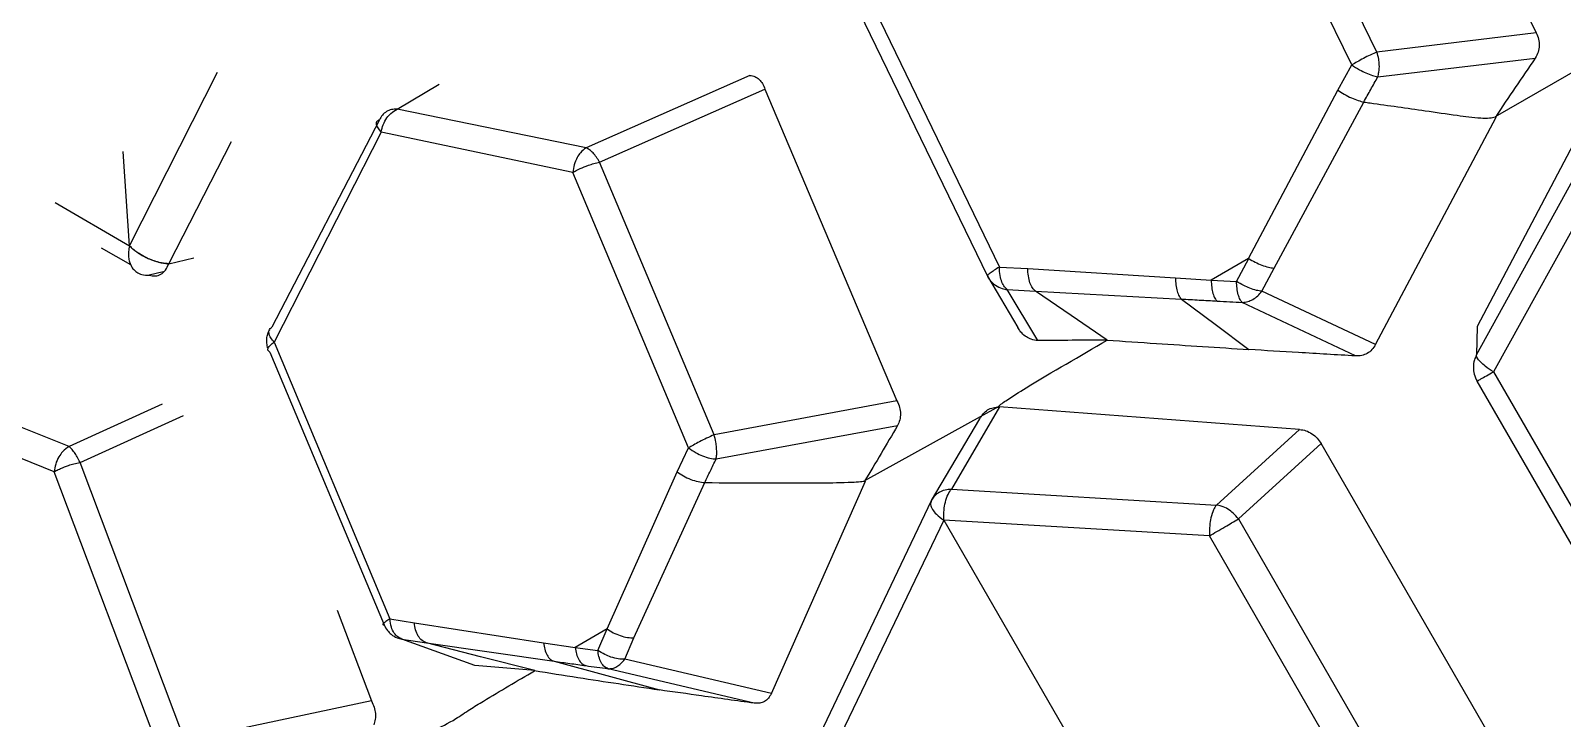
# Model space of a CAD drawing. Header units: millimetres. Extents: x 36 to 3196, y 27 to 5967.
# Drawn here: x 201.43 to 218.12, y 838.19 to 845.68 of the extents above; entities that cross this region are included whole.
import ezdxf

# ---------------------------------------------------------------- set-up
doc = ezdxf.new("R2010")
doc.units = ezdxf.units.MM
doc.layers.add('08_Dimension.Annotation', color=2, linetype='Continuous')

# ---------------------------------------------------------------- blocks, each defined once
blk = doc.blocks.new('A$C1af0320f')
at = {"color": 8, "linetype": 'Continuous', "lineweight": 25}
for p, q in [((157.821, 28.552), (155.984, 25.635)), ((157.865, 26.952), (157.865, 28.697)), ((157.062, 28.196), (155.468, 25.543)), ((155.72, 25.475), (157.314, 28.112)), ((162.101, 28.044), (158.435, 27.792)), ((158.435, 27.792), (159.12, 26.185)), ((158.88, 26.057), (158.2, 27.646)), ((156.367, 24.579), (157.857, 26.956)), ((159.12, 26.185), (162.314, 26.413)), ((159.135, 25.877), (162.366, 26.107)), ((158.972, 25.607), (159.135, 25.877)), ((157.641, 24.037), (158.719, 25.79)), ((155.468, 25.543), (152.272, 25.543)), ((155.984, 25.635), (155.72, 25.475)), ((157.87, 23.85), (158.972, 25.607)), ((152.272, 25.338), (155.468, 25.338)), ((152.272, 25.338), (155.468, 25.338)), ((156.367, 24.579), (157.489, 23.797)), ((156.369, 24.327), (157.49, 23.551)), ((157.489, 23.797), (157.641, 24.037)), ((157.719, 23.61), (157.87, 23.851)), ((157.87, 23.85), (157.87, 23.378)), ((157.87, 23.378), (157.719, 23.61)), ((152.01, 23.527), (155.73, 23.527)), ((155.73, 23.527), (155.468, 22.335)), ((155.72, 22.203), (155.979, 23.399)), ((155.979, 23.399), (157.829, 20.687)), ((158.087, 23.053), (157.87, 23.378)), ((158.979, 21.71), (158.087, 23.053)), ((158.725, 21.661), (157.854, 22.996)), ((155.468, 22.335), (152.272, 22.335)), ((157.314, 19.79), (155.72, 22.203)), ((152.272, 21.969), (155.468, 21.969)), ((155.468, 21.969), (157.062, 19.548)), ((159.148, 21.451), (158.979, 21.71)), ((158.892, 21.403), (158.725, 21.661)), ((162.389, 21.687), (159.148, 21.451)), ((158.244, 21.415), (158.892, 21.403)), ((162.319, 21.518), (159.126, 21.288)), ((159.126, 21.288), (158.475, 21.296)), ((157.829, 20.69), (157.314, 19.79)), ((157.866, 19.018), (157.836, 20.691)), ((157.314, 19.538), (157.821, 20.439)), ((162.103, 20.208), (158.443, 19.756)), ((162.314, 18.25), (162.103, 20.208)), ((162.316, 20.141), (162.525, 18.2)), ((158.443, 19.756), (159.12, 17.846)), ((157.062, 19.548), (150.678, 19.548)), ((157.062, 19.548), (155.468, 17.215)), ((155.72, 17.223), (157.314, 19.538)), ((158.88, 17.733), (158.207, 19.625)), ((156.366, 16.976), (157.859, 19.021)), ((159.12, 17.846), (162.314, 18.25)), ((162.525, 18.2), (163.918, 16.629)), ((159.135, 17.533), (162.366, 17.941)), ((162.366, 17.941), (163.79, 16.352)), ((158.972, 17.295), (159.135, 17.533)), ((157.641, 15.982), (158.719, 17.497)), ((157.87, 15.778), (158.972, 17.295)), ((163.918, 16.629), (163.925, 17.159)), ((156.366, 16.976), (157.489, 15.779)), ((156.369, 16.761), (157.49, 15.571)), ((163.914, 16.402), (162.545, 14.258)), ((163.79, 16.352), (162.389, 14.199)), ((157.854, 15.103), (157.011, 15.94)), ((157.489, 15.779), (157.641, 15.982)), ((157.719, 15.574), (157.87, 15.778)), ((157.87, 15.778), (157.87, 15.378)), ((157.87, 15.378), (157.719, 15.574)), ((158.087, 15.103), (157.87, 15.378)), ((158.725, 13.998), (157.854, 15.103)), ((158.979, 13.993), (158.087, 15.103)), ((164.087, 13.359), (165.245, 15.135)), ((157.872, 14.868), (158.247, 14.331)), ((164.513, 14.884), (163.706, 13.633)), ((158.247, 14.331), (158.892, 13.787)), ((162.389, 14.199), (159.148, 13.783)), ((162.319, 14.104), (159.126, 13.696)), ((158.892, 13.787), (158.725, 13.998)), ((159.148, 13.783), (158.979, 13.993)), ((163.705, 13.631), (163.622, 13.901)), ((164.087, 13.359), (165.013, 13.811)), ((163.657, 13.535), (163.703, 13.385)), ((163.706, 13.633), (163.705, 13.631)), ((164.086, 13.357), (164.087, 13.359)), ((164.901, 12.894), (164.086, 13.357)), ((159.519, 13.334), (158.475, 13.163)), ((163.901, 13.269), (164.219, 13.082)), ((158.475, 13.163), (159.12, 11.186)), ((162.314, 11.712), (162.192, 12.942)), ((162.415, 12.805), (162.525, 11.695)), ((159.12, 11.186), (162.314, 11.712)), ((162.525, 11.695), (163.918, 10.594)), ((159.135, 10.885), (162.366, 11.417)), ((162.366, 11.417), (163.79, 10.3))]:
    blk.add_line(p, q, dxfattribs=at)
at = {"color": 8, "linetype": 'Continuous', "lineweight": 25, "flags": 128}
for points in [[(157.854, 22.996), (157.432, 23.176), (157.01, 23.357)], [(157.871, 22.069), (158.298, 21.865), (158.725, 21.661)], [(157.872, 14.868), (158.298, 14.433), (158.725, 13.998)]]:
    blk.add_lwpolyline(points, dxfattribs=at)
at = {"color": 8, "linetype": 'Continuous', "lineweight": 25}
blk.add_arc((157.086, 19.655), 0.265, 0.7262, 30.4911, dxfattribs=at)
for points, knots in [([(158.435, 27.792), (158.41, 27.79), (158.361, 27.785), (158.294, 27.755), (158.237, 27.708), (158.213, 27.667), (158.2, 27.646)], [0, 0, 0, 0, 0.256188, 0.499994, 0.742572, 1, 1, 1, 1]), ([(158.2, 27.646), (158.144, 27.53), (158.033, 27.296), (157.918, 27.065), (157.86, 26.95)], [0, 0, 0, 0, 0.498766, 1, 1, 1, 1]), ([(158.719, 25.79), (158.705, 25.808), (158.566, 25.985), (158.355, 26.256), (158.104, 26.572), (157.963, 26.758), (157.886, 26.874), (157.87, 26.929), (157.863, 26.949)], [0, 0, 0, 0, 0.049243, 0.472744, 0.719917, 0.897647, 0.962301, 1, 1, 1, 1]), ([(158.72, 25.789), (158.746, 25.834), (158.8, 25.923), (158.853, 26.013), (158.88, 26.057)], [0, 0, 0, 0, 0.500018, 1, 1, 1, 1]), ([(158.88, 26.057), (158.893, 26.07), (158.923, 26.101), (158.98, 26.137), (159.048, 26.168), (159.093, 26.179), (159.12, 26.185)], [0, 0, 0, 0, 0.212715, 0.499968, 0.712514, 1, 1, 1, 1]), ([(159.135, 25.877), (159.106, 25.892), (159.053, 25.92), (158.98, 25.969), (158.921, 26.015), (158.893, 26.044), (158.88, 26.057)], [0, 0, 0, 0, 0.290775, 0.520614, 0.771922, 1, 1, 1, 1]), ([(159.12, 26.185), (159.122, 26.16), (159.128, 26.112), (159.133, 26.026), (159.135, 25.947), (159.135, 25.899), (159.135, 25.877)], [0, 0, 0, 0, 0.288125, 0.549607, 0.785923, 1, 1, 1, 1]), ([(158.972, 25.607), (158.948, 25.62), (158.897, 25.646), (158.825, 25.695), (158.762, 25.745), (158.733, 25.775), (158.719, 25.79)], [0, 0, 0, 0, 0.244663, 0.499928, 0.755209, 1, 1, 1, 1]), ([(155.468, 25.543), (155.5, 25.526), (155.558, 25.496), (155.635, 25.471), (155.693, 25.462), (155.711, 25.471), (155.72, 25.475)], [0, 0, 0, 0, 0.285363, 0.499964, 0.768995, 1, 1, 1, 1]), ([(155.468, 25.338), (155.468, 25.338), (155.468, 25.34), (155.468, 25.385), (155.468, 25.451), (155.468, 25.513), (155.468, 25.543)], [0, 0, 0, 0, 0.275881, 0.499976, 0.756187, 1, 1, 1, 1]), ([(155.72, 25.475), (155.708, 25.459), (155.681, 25.421), (155.623, 25.376), (155.549, 25.343), (155.496, 25.34), (155.468, 25.338)], [0, 0, 0, 0, 0.195321, 0.470018, 0.721849, 1, 1, 1, 1]), ([(169.929, 1.891), (169.916, 1.866), (169.873, 1.786), (169.805, 2.665), (169.803, 4.484), (169.879, 7.278), (169.986, 10.853), (170.021, 15.201), (169.898, 19.953), (169.571, 23.405), (169.417, 25.027)], [0, 0, 0, 0, 0.060666, 0.194534, 0.332261, 0.466361, 0.604329, 0.738785, 0.877253, 1, 1, 1, 1]), ([(156.367, 24.579), (156.356, 24.559), (156.335, 24.519), (156.326, 24.453), (156.336, 24.387), (156.358, 24.348), (156.369, 24.327)], [0, 0, 0, 0, 0.254249, 0.499972, 0.742409, 1, 1, 1, 1]), ([(156.369, 24.327), (156.483, 24.154), (156.698, 23.829), (156.911, 23.506), (157.01, 23.356)], [0, 0, 0, 0, 0.533521, 1, 1, 1, 1]), ([(157.87, 23.851), (157.847, 23.864), (157.8, 23.89), (157.734, 23.939), (157.678, 23.989), (157.653, 24.021), (157.641, 24.037)], [0, 0, 0, 0, 0.2453143, 0.4999551, 0.7546084, 1, 1, 1, 1]), ([(157.49, 23.551), (157.482, 23.569), (157.466, 23.605), (157.46, 23.667), (157.466, 23.733), (157.481, 23.776), (157.489, 23.797)], [0, 0, 0, 0, 0.252321, 0.499994, 0.753507, 1, 1, 1, 1]), ([(157.489, 23.797), (157.501, 23.782), (157.525, 23.749), (157.58, 23.701), (157.646, 23.652), (157.693, 23.625), (157.719, 23.61)], [0, 0, 0, 0, 0.239123, 0.5, 0.722527, 1, 1, 1, 1]), ([(157.49, 23.551), (157.502, 23.549), (157.527, 23.543), (157.585, 23.553), (157.65, 23.575), (157.697, 23.599), (157.719, 23.61)], [0, 0, 0, 0, 0.254977, 0.500026, 0.767186, 1, 1, 1, 1]), ([(157.641, 23.32), (157.616, 23.359), (157.565, 23.436), (157.515, 23.513), (157.49, 23.551)], [0, 0, 0, 0, 0.500132, 1, 1, 1, 1]), ([(155.979, 23.399), (155.965, 23.418), (155.936, 23.455), (155.874, 23.495), (155.804, 23.522), (155.755, 23.525), (155.73, 23.527)], [0, 0, 0, 0, 0.249406, 0.503636, 0.755943, 1, 1, 1, 1]), ([(157.87, 23.378), (157.847, 23.366), (157.8, 23.343), (157.734, 23.321), (157.678, 23.312), (157.653, 23.317), (157.641, 23.32)], [0, 0, 0, 0, 0.245274, 0.500006, 0.754758, 1, 1, 1, 1]), ([(157.872, 22.069), (157.772, 22.218), (157.486, 22.644), (157.198, 23.076), (157.011, 23.356)], [0, 0, 0, 0, 0.350687, 1, 1, 1, 1]), ([(157.854, 22.996), (157.818, 23.05), (157.748, 23.158), (157.677, 23.266), (157.641, 23.32)], [0, 0, 0, 0, 0.500153, 1, 1, 1, 1]), ([(158.087, 23.053), (158.064, 23.041), (158.016, 23.017), (157.95, 22.995), (157.892, 22.987), (157.866, 22.993), (157.854, 22.996)], [0, 0, 0, 0, 0.245163, 0.499999, 0.754825, 1, 1, 1, 1]), ([(155.468, 21.969), (155.468, 22), (155.468, 22.062), (155.468, 22.161), (155.468, 22.259), (155.468, 22.308), (155.468, 22.335)], [0, 0, 0, 0, 0.243815, 0.500041, 0.724149, 1, 1, 1, 1]), ([(155.468, 22.335), (155.496, 22.33), (155.549, 22.322), (155.622, 22.289), (155.68, 22.25), (155.708, 22.217), (155.72, 22.203)], [0, 0, 0, 0, 0.282778, 0.521644, 0.800978, 1, 1, 1, 1]), ([(155.72, 22.203), (155.711, 22.185), (155.693, 22.147), (155.635, 22.085), (155.558, 22.022), (155.5, 21.988), (155.468, 21.969)], [0, 0, 0, 0, 0.231012, 0.500054, 0.714704, 1, 1, 1, 1]), ([(157.836, 20.691), (157.837, 20.691), (157.839, 20.693), (157.842, 20.703), (157.848, 20.733), (157.856, 20.849), (157.87, 21.293), (157.87, 21.724), (157.87, 22.068)], [0, 0, 0, 0, 0.00104, 0.006593, 0.020342, 0.070173, 0.259843, 1, 1, 1, 1]), ([(157.871, 22.069), (157.895, 22.028), (157.958, 21.918), (158.083, 21.699), (158.183, 21.523), (158.244, 21.415)], [0, 0, 0, 0, 0.185994, 0.500007, 1, 1, 1, 1]), ([(158.725, 21.661), (158.739, 21.656), (158.768, 21.646), (158.831, 21.652), (158.904, 21.673), (158.955, 21.698), (158.979, 21.71)], [0, 0, 0, 0, 0.244704, 0.499984, 0.755252, 1, 1, 1, 1]), ([(158.244, 21.415), (158.259, 21.395), (158.286, 21.36), (158.342, 21.323), (158.39, 21.306), (158.436, 21.297), (158.46, 21.296), (158.475, 21.296)], [0, 0, 0, 0, 0.283086, 0.499848, 0.749172, 0.834429, 1, 1, 1, 1]), ([(158.892, 21.403), (158.906, 21.398), (158.932, 21.388), (158.992, 21.392), (159.065, 21.41), (159.12, 21.437), (159.148, 21.451)], [0, 0, 0, 0, 0.233778, 0.463447, 0.71625, 1, 1, 1, 1]), ([(159.126, 21.288), (159.101, 21.289), (159.056, 21.291), (158.989, 21.317), (158.934, 21.353), (158.904, 21.388), (158.892, 21.403)], [0, 0, 0, 0, 0.281911, 0.499999, 0.790527, 1, 1, 1, 1]), ([(159.148, 21.451), (159.148, 21.428), (159.146, 21.381), (159.141, 21.33), (159.135, 21.294), (159.129, 21.29), (159.126, 21.288)], [0, 0, 0, 0, 0.246563, 0.499985, 0.737884, 1, 1, 1, 1]), ([(157.821, 20.439), (157.832, 20.458), (157.855, 20.497), (157.866, 20.562), (157.859, 20.627), (157.838, 20.667), (157.828, 20.687)], [0, 0, 0, 0, 0.247176, 0.50086, 0.754076, 1, 1, 1, 1]), ([(162.316, 20.141), (162.304, 20.156), (162.28, 20.184), (162.229, 20.208), (162.169, 20.219), (162.125, 20.212), (162.103, 20.208)], [0, 0, 0, 0, 0.255904, 0.500085, 0.743697, 1, 1, 1, 1]), ([(157.062, 19.548), (157.095, 19.566), (157.152, 19.599), (157.229, 19.663), (157.286, 19.728), (157.305, 19.77), (157.314, 19.79)], [0, 0, 0, 0, 0.285357, 0.499923, 0.75702, 1, 1, 1, 1]), ([(158.443, 19.756), (158.417, 19.753), (158.368, 19.749), (158.301, 19.721), (158.244, 19.68), (158.22, 19.644), (158.207, 19.625)], [0, 0, 0, 0, 0.256403, 0.500032, 0.743047, 1, 1, 1, 1]), ([(157.314, 19.538), (157.305, 19.527), (157.286, 19.504), (157.229, 19.497), (157.152, 19.507), (157.095, 19.533), (157.062, 19.548)], [0, 0, 0, 0, 0.2429821, 0.5000482, 0.7146556, 1, 1, 1, 1]), ([(157.351, 19.659), (157.349, 19.637), (157.346, 19.593), (157.325, 19.557), (157.314, 19.538)], [0, 0, 0, 0, 0.499971, 1, 1, 1, 1]), ([(158.207, 19.625), (158.149, 19.524), (158.033, 19.321), (157.918, 19.115), (157.861, 19.012)], [0, 0, 0, 0, 0.499842, 1, 1, 1, 1]), ([(158.719, 17.497), (158.506, 17.862), (158.237, 18.321), (157.958, 18.815), (157.889, 18.952), (157.87, 18.993), (157.866, 19.007), (157.864, 19.012)], [0, 0, 0, 0, 0.733094, 0.924639, 0.976731, 0.991924, 1, 1, 1, 1]), ([(162.366, 17.941), (162.366, 17.951), (162.366, 17.979), (162.362, 18.04), (162.351, 18.115), (162.334, 18.19), (162.321, 18.229), (162.314, 18.25)], [0, 0, 0, 0, 0.103824, 0.305131, 0.603357, 0.789494, 1, 1, 1, 1]), ([(162.314, 18.25), (162.337, 18.25), (162.381, 18.249), (162.439, 18.239), (162.49, 18.223), (162.513, 18.208), (162.525, 18.2)], [0, 0, 0, 0, 0.254959, 0.504375, 0.751571, 1, 1, 1, 1]), ([(162.525, 18.2), (162.522, 18.175), (162.516, 18.13), (162.48, 18.059), (162.433, 17.996), (162.388, 17.959), (162.366, 17.941)], [0, 0, 0, 0, 0.2905202, 0.4999109, 0.7551499, 1, 1, 1, 1]), ([(158.72, 17.497), (158.746, 17.536), (158.8, 17.614), (158.853, 17.693), (158.88, 17.733)], [0, 0, 0, 0, 0.500001, 1, 1, 1, 1]), ([(158.88, 17.733), (158.893, 17.743), (158.923, 17.767), (158.98, 17.797), (159.048, 17.826), (159.093, 17.839), (159.12, 17.846)], [0, 0, 0, 0, 0.212694, 0.499984, 0.712498, 1, 1, 1, 1]), ([(159.135, 17.533), (159.106, 17.547), (159.053, 17.571), (158.98, 17.623), (158.921, 17.676), (158.893, 17.714), (158.88, 17.733)], [0, 0, 0, 0, 0.290748, 0.520597, 0.771912, 1, 1, 1, 1]), ([(159.12, 17.846), (159.122, 17.817), (159.128, 17.76), (159.133, 17.672), (159.135, 17.595), (159.135, 17.553), (159.135, 17.533)], [0, 0, 0, 0, 0.288062, 0.549607, 0.785971, 1, 1, 1, 1]), ([(158.972, 17.295), (158.948, 17.307), (158.897, 17.33), (158.825, 17.381), (158.762, 17.438), (158.733, 17.478), (158.719, 17.497)], [0, 0, 0, 0, 0.244644, 0.499922, 0.755217, 1, 1, 1, 1]), ([(156.366, 16.976), (156.356, 16.959), (156.334, 16.925), (156.326, 16.868), (156.336, 16.812), (156.357, 16.778), (156.369, 16.761)], [0, 0, 0, 0, 0.254297, 0.500001, 0.742407, 1, 1, 1, 1]), ([(156.369, 16.761), (156.487, 16.609), (156.702, 16.332), (156.915, 16.061), (157.01, 15.939)], [0, 0, 0, 0, 0.552158, 1, 1, 1, 1]), ([(163.79, 16.352), (163.81, 16.372), (163.852, 16.411), (163.892, 16.48), (163.919, 16.555), (163.918, 16.602), (163.918, 16.629)], [0, 0, 0, 0, 0.244898, 0.500089, 0.708309, 1, 1, 1, 1]), ([(163.918, 16.629), (163.928, 16.61), (163.949, 16.574), (163.956, 16.514), (163.947, 16.455), (163.925, 16.42), (163.914, 16.402)], [0, 0, 0, 0, 0.256387, 0.500031, 0.749352, 1, 1, 1, 1]), ([(163.914, 16.402), (163.915, 16.389), (163.916, 16.366), (163.89, 16.347), (163.851, 16.341), (163.81, 16.348), (163.79, 16.352)], [0, 0, 0, 0, 0.295219, 0.499907, 0.755126, 1, 1, 1, 1]), ([(157.874, 14.865), (157.773, 14.989), (157.487, 15.343), (157.199, 15.704), (157.012, 15.939)], [0, 0, 0, 0, 0.351788, 1, 1, 1, 1]), ([(157.87, 15.778), (157.847, 15.79), (157.8, 15.814), (157.734, 15.865), (157.678, 15.922), (157.653, 15.963), (157.641, 15.982)], [0, 0, 0, 0, 0.245316, 0.499954, 0.754593, 1, 1, 1, 1]), ([(157.49, 15.571), (157.482, 15.585), (157.466, 15.612), (157.46, 15.664), (157.466, 15.72), (157.481, 15.759), (157.489, 15.779)], [0, 0, 0, 0, 0.252266, 0.500043, 0.753465, 1, 1, 1, 1]), ([(157.489, 15.779), (157.501, 15.759), (157.525, 15.718), (157.58, 15.664), (157.646, 15.612), (157.693, 15.588), (157.719, 15.574)], [0, 0, 0, 0, 0.239137, 0.500073, 0.722522, 1, 1, 1, 1]), ([(157.49, 15.571), (157.502, 15.562), (157.527, 15.544), (157.585, 15.537), (157.65, 15.546), (157.697, 15.565), (157.719, 15.574)], [0, 0, 0, 0, 0.254975, 0.50002, 0.767197, 1, 1, 1, 1]), ([(157.641, 15.376), (157.616, 15.408), (157.565, 15.473), (157.515, 15.539), (157.49, 15.571)], [0, 0, 0, 0, 0.5000948, 1, 1, 1, 1]), ([(157.87, 15.378), (157.847, 15.368), (157.8, 15.349), (157.734, 15.341), (157.678, 15.348), (157.653, 15.367), (157.641, 15.376)], [0, 0, 0, 0, 0.245253, 0.500011, 0.754758, 1, 1, 1, 1]), ([(157.854, 15.103), (157.818, 15.148), (157.748, 15.239), (157.677, 15.33), (157.641, 15.376)], [0, 0, 0, 0, 0.500154, 1, 1, 1, 1]), ([(158.087, 15.103), (158.064, 15.094), (158.016, 15.075), (157.95, 15.066), (157.892, 15.074), (157.866, 15.093), (157.854, 15.103)], [0, 0, 0, 0, 0.245138, 0.499997, 0.754828, 1, 1, 1, 1]), ([(157.857, 13.576), (157.851, 13.671), (157.842, 13.827), (157.859, 14.041), (157.869, 14.372), (157.87, 14.647), (157.87, 14.863)], [0, 0, 0, 0, 0.226304, 0.369302, 0.504609, 1, 1, 1, 1]), ([(162.319, 14.104), (162.33, 14.1), (162.348, 14.091), (162.369, 14.109), (162.384, 14.143), (162.388, 14.181), (162.389, 14.199)], [0, 0, 0, 0, 0.289124, 0.506491, 0.765631, 1, 1, 1, 1]), ([(162.375, 14.104), (162.41, 14.119), (162.46, 14.141), (162.511, 14.188), (162.526, 14.214), (162.532, 14.225)], [0, 0, 0, 0, 0.560707, 0.812575, 1, 1, 1, 1]), ([(162.389, 14.199), (162.41, 14.196), (162.454, 14.187), (162.501, 14.195), (162.537, 14.217), (162.542, 14.243), (162.545, 14.258)], [0, 0, 0, 0, 0.234736, 0.500051, 0.709332, 1, 1, 1, 1]), ([(158.725, 13.998), (158.739, 13.987), (158.768, 13.965), (158.831, 13.954), (158.904, 13.962), (158.955, 13.982), (158.979, 13.993)], [0, 0, 0, 0, 0.244702, 0.499979, 0.755268, 1, 1, 1, 1]), ([(158.892, 13.787), (158.906, 13.777), (158.932, 13.756), (158.992, 13.744), (159.065, 13.748), (159.12, 13.771), (159.148, 13.783)], [0, 0, 0, 0, 0.233783, 0.463432, 0.716232, 1, 1, 1, 1]), ([(159.126, 13.696), (159.101, 13.695), (159.056, 13.693), (158.989, 13.712), (158.934, 13.743), (158.904, 13.774), (158.892, 13.787)], [0, 0, 0, 0, 0.281907, 0.49999, 0.79049, 1, 1, 1, 1]), ([(159.148, 13.783), (159.148, 13.764), (159.146, 13.726), (159.141, 13.693), (159.135, 13.68), (159.129, 13.69), (159.126, 13.696)], [0, 0, 0, 0, 0.246548, 0.500003, 0.737892, 1, 1, 1, 1]), ([(163.703, 13.385), (163.688, 13.402), (163.657, 13.435), (163.645, 13.499), (163.658, 13.567), (163.689, 13.609), (163.705, 13.631)], [0, 0, 0, 0, 0.254273, 0.500012, 0.745404, 1, 1, 1, 1]), ([(163.705, 13.631), (163.718, 13.61), (163.742, 13.574), (163.794, 13.522), (163.836, 13.487), (163.881, 13.453), (163.93, 13.422), (164.004, 13.384), (164.052, 13.363), (164.084, 13.358), (164.086, 13.357), (164.086, 13.357)], [0, 0, 0, 0, 0.192143, 0.339734, 0.442475, 0.500235, 0.655626, 0.763821, 0.983407, 0.997982, 1, 1, 1, 1]), ([(164.087, 13.359), (164.072, 13.363), (164.041, 13.371), (163.987, 13.394), (163.928, 13.425), (163.867, 13.465), (163.812, 13.509), (163.765, 13.553), (163.729, 13.596), (163.713, 13.621), (163.706, 13.633)], [0, 0, 0, 0, 0.113853, 0.236748, 0.366523, 0.5, 0.633472, 0.763252, 0.886154, 1, 1, 1, 1]), ([(164.086, 13.357), (164.086, 13.357), (164.085, 13.357), (164.083, 13.355), (164.076, 13.348), (164.062, 13.335), (164.031, 13.312), (163.988, 13.287), (163.929, 13.267), (163.879, 13.263), (163.834, 13.269), (163.793, 13.283), (163.74, 13.317), (163.717, 13.36), (163.703, 13.385)], [0, 0, 0, 0, 0.002016, 0.005436, 0.016593, 0.055865, 0.114127, 0.237023, 0.34519, 0.500352, 0.557412, 0.659837, 0.807434, 1, 1, 1, 1]), ([(158.475, 13.163), (158.45, 13.16), (158.401, 13.156), (158.334, 13.133), (158.277, 13.099), (158.251, 13.069), (158.238, 13.054)], [0, 0, 0, 0, 0.256729, 0.500112, 0.743965, 1, 1, 1, 1]), ([(162.314, 11.712), (162.337, 11.713), (162.381, 11.715), (162.439, 11.713), (162.49, 11.706), (162.513, 11.699), (162.525, 11.695)], [0, 0, 0, 0, 0.254952, 0.504364, 0.75157, 1, 1, 1, 1]), ([(162.366, 11.417), (162.366, 11.425), (162.366, 11.448), (162.362, 11.503), (162.351, 11.574), (162.334, 11.649), (162.321, 11.69), (162.314, 11.712)], [0, 0, 0, 0, 0.103811, 0.305148, 0.603425, 0.789554, 1, 1, 1, 1]), ([(162.525, 11.695), (162.522, 11.666), (162.516, 11.614), (162.48, 11.537), (162.433, 11.47), (162.388, 11.435), (162.366, 11.417)], [0, 0, 0, 0, 0.290496, 0.499898, 0.755155, 1, 1, 1, 1])]:
    blk.add_open_spline(points, degree=3, knots=knots, dxfattribs=at)

msp = doc.modelspace()

# ---------------------------------------------------------------- block references
at = {"layer": '08_Dimension.Annotation', "xscale": -1, "rotation": 299.9999999999999}
msp.add_blockref('A$C1af0320f', (272.9848, 694.5508), dxfattribs=at)

doc.saveas('drawing.dxf')
